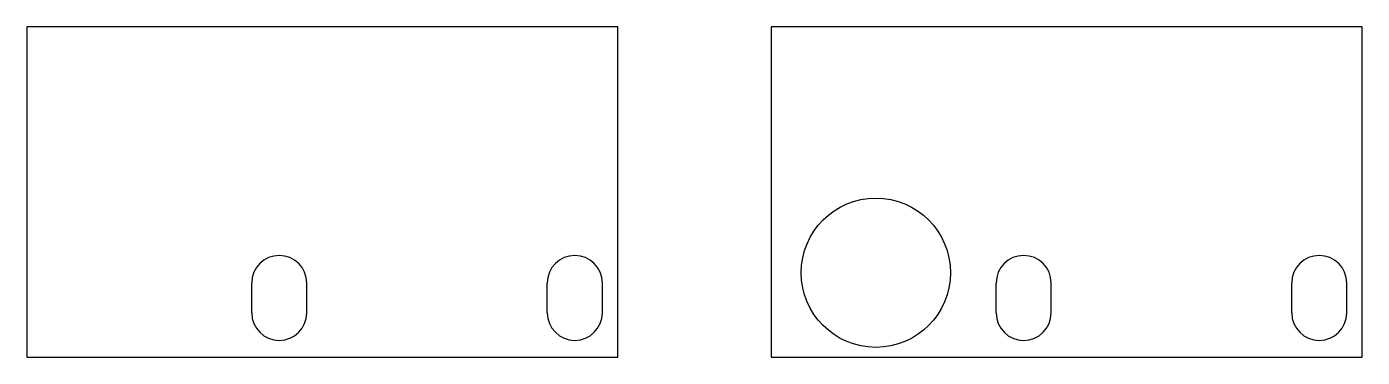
# Model space of a CAD drawing. Header units: inches. Extents: x 133002 to 137027, y 157076 to 158073.
import ezdxf

# ---------------------------------------------------------------- set-up
doc = ezdxf.new("R2010")
doc.units = ezdxf.units.IN
doc.header["$MEASUREMENT"] = 0

msp = doc.modelspace()

# ---------------------------------------------------------------- linework, layer by layer
for p, q in [((137027.2, 158073.3), (135245.5, 158073.3)), ((135245.5, 158073.3), (135245.5, 157076.3)), ((137027.2, 157076.3), (137027.2, 158073.3)), ((133679.9, 157210.3), (133679.9, 157300.3)), ((133845.9, 157210.3), (133845.9, 157300.3)), ((134570.8, 157210.3), (134570.8, 157300.3)), ((134736.8, 157210.3), (134736.8, 157300.3)), ((135923.6, 157210.3), (135923.6, 157300.3)), ((136089.6, 157210.3), (136089.6, 157300.3)), ((136814.5, 157210.3), (136814.5, 157300.3)), ((136980.5, 157210.3), (136980.5, 157300.3)), ((135245.5, 157076.3), (137027.2, 157076.3))]:
    msp.add_line(p, q)
msp.add_lwpolyline([(134783.6, 158073.3), (133001.8, 158073.3), (133001.8, 157076.3), (134783.6, 157076.3)], close=True)
msp.add_circle((135561.1, 157331.3), 225)
for centre, start, end in [((133762.9, 157300.3), 0, 180), ((134653.8, 157300.3), 0, 180), ((136006.6, 157300.3), 0, 180), ((136897.5, 157300.3), 0, 180), ((133762.9, 157210.3), 180, 0), ((134653.8, 157210.3), 180, 0), ((136006.6, 157210.3), 180, 0), ((136897.5, 157210.3), 180, 0)]:
    msp.add_arc(centre, 83, start, end)

doc.saveas('drawing.dxf')
